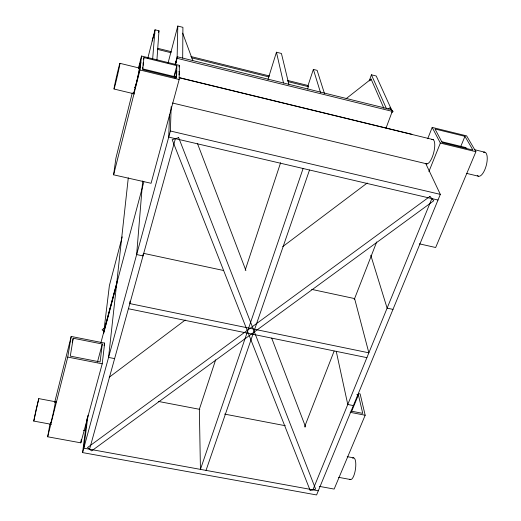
<?xml version="1.0" encoding="UTF-8"?>
<svg xmlns="http://www.w3.org/2000/svg" width="521" height="521" viewBox="0 0 521 521"><rect width="100%" height="100%" fill="white"/><g stroke="black" fill="none" stroke-linecap="round" stroke-linejoin="round"><path stroke-width="0.78" d="M182.689 58.098L182.917 27.339L177.798 26.05L168.055 63.015M132.262 92.959L115.916 158.15L113.604 174.822L151.077 183.281L179.159 79.524L179.374 65.34L141.517 56.047L138.56 67.828M176.847 65.639L176.586 77.916L142.708 69.671L143.959 57.571L176.847 65.639L173.897 76.639M175.44 64.591L177.114 58.319L177.798 26.05M425.768 163.601L440.33 194.372L316.586 494.95L82.578 452.593L170.387 131.005L171.168 106.694M169.52 114.503L168.726 137.095L437.998 200.031M143.125 254.294L143.008 255.915L136.652 254.554L142.669 180.956M156.925 59.935L158.996 30.785L155.037 29.795L147.808 58.274M152.653 58.899L155.037 29.795M130.035 301.184L129.827 303.593L368.868 352.821L354.606 298.585L311.662 289.376M128.29 177.837L108.563 357.419L114.62 358.611M113.604 174.822L139.98 69.99L141.517 56.047M49.905 424.198L47.678 436.787L80.827 442.837L102.214 363.814L104.656 343.111L71.208 336.455L54.712 402.232M102.272 344.01L100.104 361.952L70.283 356.117L73.227 338.24L102.272 344.01L97.434 362.082M88.023 415.198L83.783 448.177L318.292 490.795M82.578 452.593L86.961 418.695M80.827 442.837L81.25 439.685M47.678 436.787L67.743 357.074L71.208 336.455M72.237 342.16L73.227 338.24M143.568 59.147L143.959 57.571M158.592 32.348L158.996 30.785M122.233 236.84L109.384 285.606L103.568 333.661L116.978 283.457M103.848 331.317L117.459 280.324M175.056 64.571L177.147 56.73L391.492 109.631M100.931 342.649L143.868 181.829M104.024 345.462L104.656 343.111M178.957 66.909L179.374 65.34M89.573 449.226L175.414 138.664M267.996 79.387L276.449 52.224L281.431 53.481L288.855 84.304M215.655 359.803L199.348 409.272L200.442 469.375L303.105 168.504M245.202 270.139L280.611 162.702M307.787 86.284L313.362 69.41L317.12 70.355L324.485 93.559M307.611 88.987L308.373 86.681L308.041 85.509L287.599 80.449M206.029 470.391L309.513 170.002M369.233 80.911L371.421 74.796L376.227 76.007L392.28 111.37L386.015 128.133M370.542 80.573L371.082 79.062L383.931 108.375M56.366 401.925L38.782 398.617L36.014 409.942L33.767 421.079L51.364 424.328M304.551 426.953L334.111 351.134M354.215 299.575L376.683 241.952M427.702 138.749L432.183 127.417L466.64 135.877L475.914 151.715L435.66 247.514L419.353 243.835M428.913 171.565L440.362 143.067L432.183 127.417M312.913 489.818L431.857 198.592M351.616 411.408L358.415 394.898L356.839 394.586M460.623 146.844L464.953 136.339L435.022 129L442.179 142.572L472.925 150.055L464.953 136.339M358.559 393.609L360.135 393.922L365.175 415.237L334.156 489.069L319.269 486.353M346.165 98.638L371.082 79.062M105.32 327.305L102.096 329.793L104.428 331.818M387.911 109.228L389.845 107.736L393.134 111.533L391.844 112.523M109.182 377.282L185.235 320.031M282.74 246.628L367.24 183.014M83.367 430.229L85.763 430.672M338.546 477.321L350.542 479.535M347.227 456.663L353.622 457.868M158.293 401.417L199.823 409.363M224.584 414.097L285.287 425.716M350.991 411.069L362.733 413.368L358.415 394.898M67.743 357.074L102.214 363.814M350.132 412.3L365.175 415.237M353.375 405.585L347.767 404.478L336.234 351.265M128.407 308.738L366.895 357.647M143.868 253.414L223.392 270.458M392.977 309.383L387.116 308.132L370.783 255.257M170.387 131.005L440.33 194.372M113.995 89.019L134.548 93.936M172.497 103.015L427.038 163.92M466.562 173.376L478.421 176.215M179.25 77.616L411.903 134.288M119.947 63.328A13.188 0.339 -77 0 1 115.76 82.728A13.188 0.339 -77 0 1 115.219 82.474A13.188 0.339 -77 0 1 119.947 63.328L139.687 68.14M142.845 68.909L176.02 76.984M179.178 77.753L433.472 139.693M441.372 141.614L465.852 147.58M474.54 149.696L484.804 152.191M139.98 69.99L179.159 79.524M440.362 143.067L475.914 151.715M177.114 58.319L392.28 111.37M157.843 48.349L171.214 51.657M190.875 56.522L269.507 75.975M157.772 49.443L171.175 52.758M191.676 57.831L268.947 76.932M287.872 81.608L308.373 86.681M38.782 398.617L33.767 421.079M371.421 74.796L386.308 108.355M197.524 143.653L245.905 270.51M271.695 338.116L305.599 426.999M175.896 61.432L176.469 62.95M182.689 33.155L192.822 60.651M313.362 69.41L320.571 92.738M276.449 52.224L283.502 82.982M142.969 63.295A13.181 0.625 -76.9 0 1 143.093 65.281M142.78 67.033A13.181 0.625 -76.9 0 1 142.578 68.069M174.229 76.737A13.11 1.049 -76.7 0 1 175.929 77.368M178.944 71.481A13.11 1.081 -76.7 0 1 179.016 74.9M138.82 68.114A13.188 0.593 -76.9 0 1 140.696 63.432A13.188 0.593 -76.9 0 1 137.199 79.72A13.188 0.593 -76.9 0 1 134.731 87.15M152.184 41.022A12.328 0.632 -76.8 0 1 154.711 33.774M483.384 152.347A12.426 4.761 -75.3 0 1 486.243 165.541A12.426 4.761 -75.3 0 1 477.275 175.316M431.818 139.589A12.537 4.161 -75.6 0 1 433.733 152.562A12.537 4.161 -75.6 0 1 425.82 163.366M463.697 147.704A12.471 4.539 -75.4 0 1 466.601 148.596M138.912 68.635A13.149 0.586 -76.9 0 1 136.736 81.393A13.149 0.586 -76.9 0 1 133.291 92.647M174.815 76.782A13.071 1.042 -76.8 0 1 175.095 78.124M54.952 402.59A11.482 0.41 -77.6 0 1 53.096 413.7A11.482 0.41 -77.6 0 1 50.517 422.59M352.619 458.2A10.948 3.38 -81.9 0 1 355.517 468.783A10.948 3.38 -81.9 0 1 349.871 479.17M429.936 196.424L87.502 447.565L91.637 450.893L433.772 200.754L429.936 196.424M178.664 137.629L172.171 139.693L310.197 490.567L315.622 489.069L178.664 137.629"/></g></svg>
